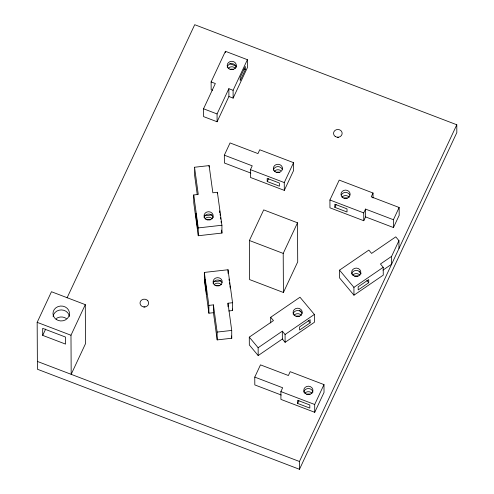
<?xml version="1.0" encoding="UTF-8"?>
<svg xmlns="http://www.w3.org/2000/svg" width="494" height="494" viewBox="0 0 494 494"><rect width="100%" height="100%" fill="white"/><g stroke="black" fill="none" stroke-linecap="round" stroke-linejoin="round"><path stroke-width="0.74" d="M67.079 297.851L194.716 24.7L456.789 124.76L456.833 132.577L299.488 469.3L37.414 369.24L37.167 322.341L51.469 291.732L85.289 304.644L85.493 343.725L71.185 374.335L70.982 335.253L85.289 304.644M42.719 335.383L42.682 328.349L65.511 337.062L65.548 344.096L42.719 335.383L45.646 329.121M212.562 90.272L211.154 89.729L211.111 81.918L225.418 51.302L247.395 59.694L247.438 67.511L233.131 98.121L228.907 96.509L228.864 88.692L233.094 90.309L233.131 98.121M228.907 96.509L217.107 121.765L203.577 116.603L203.54 108.785L215.341 83.529L211.111 81.918M217.107 121.765L217.064 113.947L228.864 88.692M233.094 90.309L247.395 59.694M245.351 69.605L240.201 80.627L240.183 77.496L245.333 66.48L245.351 69.605L243.931 69.067M224.338 155.178L230.062 142.933L257.961 153.585L259.745 149.762L293.56 162.668L293.603 170.486L284.303 190.381L250.489 177.476L250.446 169.658L252.236 165.83L224.338 155.178L224.381 162.995L250.847 173.098M267.217 181.52L267.198 178.39L279.376 183.039L279.388 186.17L267.217 181.52L268.495 178.772M249.396 240.498L263.697 209.888L297.512 222.8L297.715 261.882L283.414 292.491L249.6 279.579L249.396 240.498L283.21 253.41L283.414 292.491M284.303 190.381L284.266 182.57L293.56 162.668M283.21 253.41L297.512 222.8M365.56 216.897L393.459 227.549L393.415 219.731L365.517 209.079L365.56 216.897L363.769 220.725L329.955 207.813L329.918 199.996L339.211 180.1L373.032 193.012L373.056 197.983M254.768 377.107L260.486 364.862L288.385 375.514L290.176 371.686L323.99 384.598L324.033 392.415L314.734 412.311L280.919 399.399L280.876 391.581L282.667 387.759L254.768 377.107L254.811 384.919L281.277 395.027M334.846 207.338L334.833 204.213L347.004 208.863L347.023 211.988L334.846 207.338L336.13 204.596M363.769 220.725L363.732 212.908L365.517 209.079M373.032 193.012L371.241 196.834L399.14 207.486L399.183 215.304L393.459 227.549M297.647 403.444L297.629 400.319L309.8 404.969L309.818 408.093L297.647 403.444L298.926 400.702M393.415 219.731L399.14 207.486M314.734 412.311L314.69 404.493L323.99 384.598M391.6 256.374L398.942 240.658L395.768 236.861L371.599 253.41L368.833 250.1L339.532 270.15L339.576 277.968L353.963 295.184L383.258 275.127L383.214 267.316L380.448 264L391.6 256.374L391.637 264.185L382.967 270.125M299.488 469.3L299.444 461.482L456.789 124.76M270.718 322.965L270.687 317.278L299.988 297.227L314.369 314.443L314.412 322.261L285.118 342.311L282.352 339.001L282.309 331.184L258.14 347.733L258.183 355.55L282.352 339.001M258.183 355.55L249.328 344.954L249.285 337.136L273.454 320.594L270.687 317.278M285.118 342.311L285.075 334.494L314.369 314.443M353.963 295.184L353.92 287.366L383.214 267.316M310.152 322.823L299.605 330.041L299.592 326.917L310.139 319.692L310.152 322.823L308.237 320.526M368.746 282.71L358.199 289.929L358.181 286.804L368.728 279.585L368.746 282.71L366.826 280.419M194.537 167.25L209.116 165.601L212.846 192.796L217.397 192.283L221.917 225.245L221.96 233.063L198.273 235.743L193.753 202.781L193.716 194.963L198.267 194.445L194.537 167.25L194.58 175.067L197.273 194.71M204.386 215.798L212.025 214.933M198.273 235.743L198.236 227.925L221.917 225.245M208.9 313.215L208.857 305.397L213.414 304.878L213.451 312.696L208.9 313.215L204.38 280.246L204.337 272.429L228.024 269.749L232.544 302.717L232.581 310.535L228.784 310.961M213.427 281.728L221.065 280.864M228.006 306.786L227.987 303.23L232.544 302.717M231.717 330.43L231.754 338.242L217.181 339.897L217.138 332.079L231.717 330.43L227.987 303.23M229.753 63.652L236.132 66.085M203.54 108.785L217.064 113.947M250.446 169.658L284.266 182.57M329.918 199.996L363.732 212.908M280.876 391.581L314.69 404.493M37.167 322.341L70.982 335.253M37.371 361.423L299.444 461.482M359.15 271.237L361.071 273.528M339.532 270.15L353.92 287.366M299.605 310.195L302.001 313.066M282.309 331.184L285.075 334.494M249.285 337.136L258.14 347.733M219.855 212.426L219.651 210.944L219.657 212.192M220.058 213.908L220.256 215.396M220.565 217.619L220.769 219.101M221.071 221.331L221.275 222.813M228.994 279.098L229.197 280.586M229.5 282.809L229.704 284.291M229.908 285.773L230.216 288.002M221.547 230.068L221.96 233.063M232.378 309.034L232.581 310.535M231.445 335.976L231.754 338.242M213.414 304.878L217.138 332.079M213.451 312.696L217.181 339.897M193.716 194.963L198.236 227.925M204.337 272.429L208.857 305.397M398.942 240.658L398.979 248.476M228.024 269.749L228.043 273.306M225.418 51.302L225.425 52.722M217.397 192.283L217.409 193.704M209.116 165.601L209.123 167.021M143.853 307.009A4.316 3.903 -0.3 0 1 144.977 307.015M337.359 137.307A4.316 3.903 -0.3 0 1 338.483 137.313M206.924 219.842A4.588 4.156 -0.3 0 1 210.438 219.861M215.964 285.773A4.588 4.156 -0.3 0 1 219.478 285.791M276.239 172.394A4.588 4.156 -0.3 0 1 279.752 172.412M343.873 198.211A4.588 4.156 -0.3 0 1 347.381 198.236M354.569 276.214A4.588 4.156 -0.3 0 1 358.076 276.232M295.974 316.321A4.588 4.156 -0.3 0 1 299.488 316.339M306.669 394.317A4.588 4.156 -0.3 0 1 310.183 394.342M230.074 69.419A4.588 4.156 -0.3 0 1 233.588 69.438M274.331 171.344A4.588 4.156 -0.3 0 1 280.771 170.615M273.392 170.202A4.588 4.156 -0.3 0 1 277.369 166.645A4.588 4.156 -0.3 0 1 282.185 169.201M205.016 218.793A4.588 4.156 -0.3 0 1 212.297 218.836M204.071 217.65A4.588 4.156 -0.3 0 1 208.653 214.063A4.588 4.156 -0.3 0 1 213.173 217.7M56.304 318.476A8.262 7.478 -0.3 0 1 66.363 318.531M53.068 316.376A8.262 7.478 -0.3 0 1 61.312 309.923A8.262 7.478 -0.3 0 1 69.444 316.469M304.761 393.273A4.588 4.156 -0.3 0 1 312.041 393.317M303.816 392.125A4.588 4.156 -0.3 0 1 308.398 388.543A4.588 4.156 -0.3 0 1 312.918 392.18M294.066 315.271A4.588 4.156 -0.3 0 1 301.346 315.314M293.121 314.128A4.588 4.156 -0.3 0 1 297.104 310.578A4.588 4.156 -0.3 0 1 301.92 313.134M352.66 275.164A4.588 4.156 -0.3 0 1 359.941 275.207M351.716 274.016A4.588 4.156 -0.3 0 1 356.298 270.434A4.588 4.156 -0.3 0 1 360.818 274.071M228.166 68.37A4.588 4.156 -0.3 0 1 235.447 68.413M227.221 67.227A4.588 4.156 -0.3 0 1 231.803 63.64A4.588 4.156 -0.3 0 1 236.323 67.277M214.056 284.729A4.588 4.156 -0.3 0 1 221.337 284.766M213.112 283.581A4.588 4.156 -0.3 0 1 217.094 280.03A4.588 4.156 -0.3 0 1 221.911 282.587M341.965 197.168A4.588 4.156 -0.3 0 1 349.246 197.211M341.342 194.976A4.588 4.156 -0.3 0 1 345.602 192.438A4.588 4.156 -0.3 0 1 349.82 195.025M147.78 300.71L146.99 299.982A4.316 3.903 -0.3 0 0 140.135 302.198A4.316 3.903 -0.3 0 0 145.242 306.879A4.316 3.903 -0.3 0 0 147.78 300.71M197.594 225.492L195.964 213.624L195.982 216.749L197.606 228.617L197.594 225.492M206.634 291.423L205.004 279.555L205.022 282.679L206.646 294.548L206.634 291.423M335.198 136.443A4.316 3.903 -0.3 0 0 342.12 133.899A4.316 3.903 -0.3 0 0 336.229 129.749A4.316 3.903 -0.3 0 0 335.198 136.443M275.102 171.702A4.588 4.156 -0.3 0 0 282.469 168.991A4.588 4.156 -0.3 0 0 276.195 164.576A4.588 4.156 -0.3 0 0 275.102 171.702M205.788 219.151A4.588 4.156 -0.3 0 0 213.155 216.44A4.588 4.156 -0.3 0 0 206.881 212.025A4.588 4.156 -0.3 0 0 205.788 219.151M56.149 319.39A8.262 7.478 -0.3 0 0 69.407 314.517A8.262 7.478 -0.3 0 0 58.125 306.564A8.262 7.478 -0.3 0 0 56.149 319.39M305.533 393.625A4.588 4.156 -0.3 0 0 312.9 390.915A4.588 4.156 -0.3 0 0 306.626 386.499A4.588 4.156 -0.3 0 0 305.533 393.625M294.838 315.629A4.588 4.156 -0.3 0 0 302.204 312.918A4.588 4.156 -0.3 0 0 295.931 308.503A4.588 4.156 -0.3 0 0 294.838 315.629M353.426 275.522A4.588 4.156 -0.3 0 0 360.793 272.812A4.588 4.156 -0.3 0 0 354.525 268.396A4.588 4.156 -0.3 0 0 353.426 275.522M228.938 68.728A4.588 4.156 -0.3 0 0 236.305 66.017A4.588 4.156 -0.3 0 0 230.031 61.602A4.588 4.156 -0.3 0 0 228.938 68.728M214.828 285.081A4.588 4.156 -0.3 0 0 222.195 282.37A4.588 4.156 -0.3 0 0 215.921 277.955A4.588 4.156 -0.3 0 0 214.828 285.081M342.731 197.526A4.588 4.156 -0.3 0 0 350.098 194.815A4.588 4.156 -0.3 0 0 343.83 190.4A4.588 4.156 -0.3 0 0 342.731 197.526"/></g></svg>
